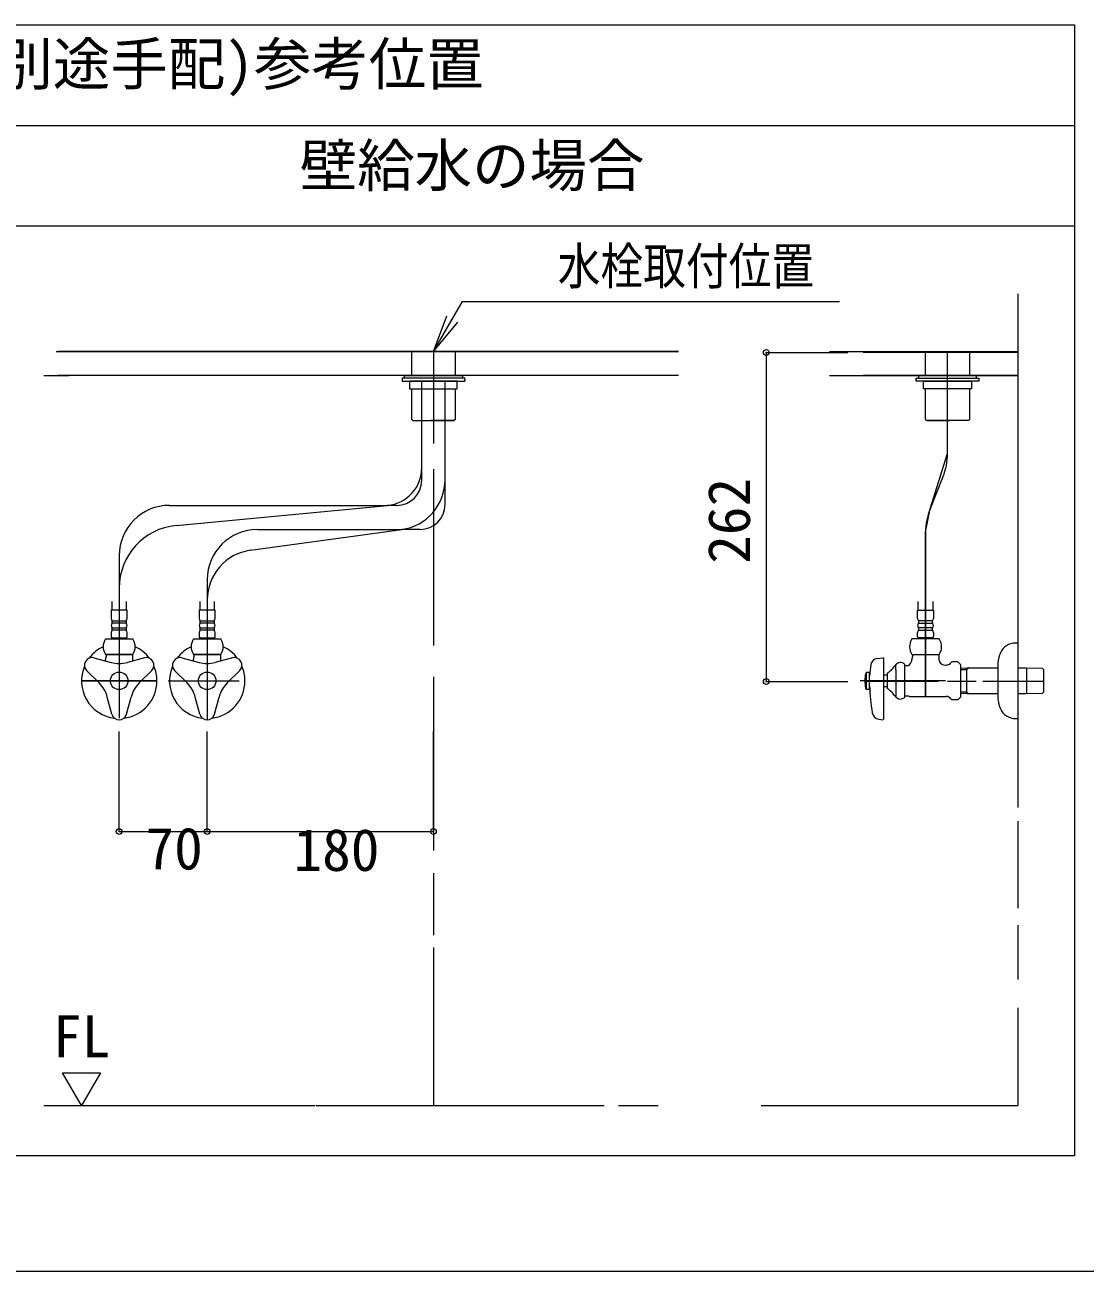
# Model space of a CAD drawing. Units: millimetres, scale not verified. Extents: x -1002 to 1009, y -687 to 676.
# Drawn here: x 352.2 to 721.2, y -687.1 to -253.2 of the extents above; entities that cross this region are included whole.
import ezdxf
from ezdxf.enums import TextEntityAlignment as Align

# ---------------------------------------------------------------- set-up
doc = ezdxf.new("R2010")
doc.units = ezdxf.units.MM
doc.header["$LTSCALE"] = 5
doc.header["$PDMODE"] = 32
doc.header["$PDSIZE"] = 2
doc.layers.add('F-0', color=7, linetype='Continuous', lineweight=15)
doc.styles.add('ＭＳ ゴシック', font='')
doc.styles.get('ＭＳ ゴシック').set_extended_font_data('MS Gothic')

msp = doc.modelspace()

# ---------------------------------------------------------------- linework, layer by layer
at = {"layer": 'F-0', "lineweight": 18}
for p, q in [((-26.198, -253.168), (717.552, -253.168)), ((-26.198, -288.168), (717.552, -288.168))]:
    msp.add_line(p, q, dxfattribs=at)
at = {"layer": 'F-0'}
for p, q in [((345.677, -323.168), (717.552, -323.168)), ((697.865, -346.793), (697.865, -367.194)), ((697.865, -346.793), (697.865, -411.012)), ((494.427, -366.918), (504.531, -349.418)), ((504.531, -349.418), (635.781, -349.418)), ((494.427, -366.918), (499.095, -354.458)), ((494.427, -366.918), (500.99, -355.552)), ((494.427, -366.918), (502.884, -356.645)), ((363.075, -366.918), (579.74, -366.918)), ((579.74, -366.918), (363.764, -366.918)), ((486.771, -366.918), (486.771, -375.231)), ((494.427, -366.942), (494.427, -398.956)), ((502.084, -375.231), (502.084, -366.918)), ((645.198, -367.194), (644.02, -367.194)), ((697.865, -367.194), (645.198, -367.194)), ((665.709, -375.231), (665.709, -366.918)), ((673.365, -402.345), (673.365, -366.918)), ((681.021, -366.918), (681.021, -375.231)), ((697.865, -367.194), (697.865, -392.037)), ((358.802, -375.231), (367.559, -375.231)), ((579.74, -375.231), (363.665, -375.231)), ((483.49, -376.106), (483.49, -377.2)), ((505.365, -376.106), (483.49, -376.106)), ((483.49, -377.2), (505.365, -377.2)), ((484.365, -375.231), (504.49, -375.231)), ((484.365, -376.106), (484.365, -375.231)), ((504.49, -376.106), (484.365, -376.106)), ((502.74, -377.2), (486.115, -377.2)), ((486.115, -377.2), (486.115, -379.825)), ((490.356, -407.386), (490.356, -377.085)), ((498.499, -411.498), (498.499, -377.239)), ((502.74, -379.825), (502.74, -377.2)), ((504.49, -375.231), (504.49, -376.106)), ((505.365, -377.2), (505.365, -376.106)), ((505.365, -376.762), (505.365, -377.2)), ((632.24, -375.231), (644.993, -375.231)), ((697.865, -375.231), (644.012, -375.231)), ((644.245, -375.231), (697.865, -375.231)), ((662.427, -377.2), (662.427, -376.106)), ((662.427, -376.106), (684.302, -376.106)), ((662.427, -376.762), (662.427, -377.2)), ((684.302, -377.2), (662.427, -377.2)), ((663.302, -375.231), (663.302, -376.106)), ((683.427, -375.231), (663.302, -375.231)), ((663.302, -376.106), (683.427, -376.106)), ((665.052, -377.2), (681.677, -377.2)), ((665.052, -379.825), (665.052, -377.2)), ((681.677, -377.2), (681.677, -379.825)), ((683.427, -376.106), (683.427, -375.231)), ((684.302, -376.106), (684.302, -377.2)), ((486.115, -379.825), (502.74, -379.825)), ((486.771, -379.825), (486.771, -390.5)), ((490.356, -407.386), (490.356, -379.825)), ((498.499, -411.498), (498.499, -379.825)), ((502.084, -390.5), (502.084, -379.825)), ((681.677, -379.825), (665.052, -379.825)), ((665.709, -390.5), (665.709, -379.825)), ((681.021, -379.825), (681.021, -390.5)), ((487.099, -390.828), (486.771, -390.5)), ((502.084, -390.5), (501.755, -390.828)), ((665.709, -390.5), (666.037, -390.828)), ((680.693, -390.828), (681.021, -390.5)), ((487.209, -390.937), (487.099, -390.828)), ((487.209, -390.937), (501.252, -390.937)), ((501.252, -390.937), (501.646, -390.937)), ((501.755, -390.828), (501.646, -390.937)), ((666.037, -390.828), (666.146, -390.937)), ((666.54, -390.937), (666.146, -390.937)), ((680.584, -390.937), (666.54, -390.937)), ((680.584, -390.937), (680.693, -390.828)), ((490.356, -411.702), (490.356, -407.386)), ((494.427, -407.809), (494.427, -469.288)), ((697.865, -406.13), (697.865, -423.109)), ((498.499, -420.084), (498.499, -411.498)), ((671.776, -410.53), (667.305, -421.61)), ((402.552, -420.452), (478.477, -420.452)), ((404.851, -427.471), (478.477, -420.452)), ((481.606, -420.452), (478.477, -420.452)), ((697.865, -418.839), (697.865, -435.443)), ((430.787, -436.087), (483.389, -428.834)), ((433.177, -428.834), (483.389, -428.834)), ((489.749, -428.834), (483.389, -428.834)), ((697.865, -428.564), (697.865, -520.686)), ((665.716, -429.795), (665.716, -487.012)), ((385.052, -437.952), (385.052, -449.248)), ((415.677, -446.334), (415.677, -453.423)), ((697.865, -444.693), (697.865, -525.643)), ((385.052, -449.248), (385.052, -494.572)), ((385.052, -449.248), (385.052, -494.572)), ((382.543, -453.889), (382.542, -456.912)), ((387.572, -456.912), (387.574, -453.889)), ((413.168, -453.889), (413.167, -456.912)), ((415.677, -453.423), (415.677, -495.106)), ((415.677, -453.423), (415.677, -495.106)), ((418.197, -456.912), (418.199, -453.889)), ((663.196, -456.912), (663.195, -453.889)), ((668.226, -453.889), (668.227, -456.912)), ((387.852, -456.912), (382.252, -456.912)), ((382.252, -456.912), (382.252, -459.865)), ((387.852, -459.865), (387.852, -456.912)), ((418.477, -456.912), (412.877, -456.912)), ((412.877, -456.912), (412.877, -459.865)), ((418.477, -459.865), (418.477, -456.912)), ((662.916, -456.912), (668.516, -456.912)), ((662.916, -459.865), (662.916, -456.912)), ((668.516, -456.912), (668.516, -459.865)), ((382.646, -460.631), (387.459, -460.631)), ((382.646, -461.506), (382.646, -460.631)), ((387.459, -461.506), (382.646, -461.506)), ((382.646, -463.037), (387.459, -463.037)), ((382.646, -463.912), (382.646, -463.037)), ((387.459, -463.912), (382.646, -463.912)), ((387.459, -460.631), (387.459, -461.506)), ((387.459, -463.037), (387.459, -463.912)), ((413.271, -460.631), (418.084, -460.631)), ((413.271, -461.506), (413.271, -460.631)), ((418.084, -461.506), (413.271, -461.506)), ((413.271, -463.037), (418.084, -463.037)), ((413.271, -463.912), (413.271, -463.037)), ((418.084, -463.912), (413.271, -463.912)), ((418.084, -460.631), (418.084, -461.506)), ((418.084, -463.037), (418.084, -463.912)), ((668.123, -460.631), (663.31, -460.631)), ((663.31, -460.631), (663.31, -461.506)), ((663.31, -461.506), (668.123, -461.506)), ((668.123, -463.037), (663.31, -463.037)), ((663.31, -463.037), (663.31, -463.912)), ((663.31, -463.912), (668.123, -463.912)), ((668.123, -461.506), (668.123, -460.631)), ((668.123, -463.912), (668.123, -463.037)), ((380.297, -466.975), (389.808, -466.975)), ((382.252, -464.678), (382.252, -466.1)), ((382.69, -466.537), (387.415, -466.537)), ((387.852, -466.1), (387.852, -464.678)), ((410.922, -466.975), (420.433, -466.975)), ((412.877, -464.678), (412.877, -466.1)), ((413.315, -466.537), (418.04, -466.537)), ((418.477, -466.1), (418.477, -464.678)), ((670.472, -466.975), (660.961, -466.975)), ((662.916, -466.1), (662.916, -464.678)), ((668.079, -466.537), (663.354, -466.537)), ((668.516, -464.678), (668.516, -466.1)), ((697.865, -468.418), (696.99, -468.418)), ((697.865, -468.418), (697.865, -494.537)), ((389.808, -472.356), (380.297, -472.356)), ((380.459, -472.356), (380.459, -473.236)), ((380.459, -472.356), (380.967, -472.356)), ((380.967, -472.356), (389.138, -472.356)), ((389.138, -472.356), (389.646, -472.356)), ((389.646, -472.356), (389.646, -473.236)), ((420.433, -472.356), (410.922, -472.356)), ((411.084, -472.356), (411.084, -473.236)), ((411.084, -472.356), (411.592, -472.356)), ((411.592, -472.356), (419.763, -472.356)), ((419.763, -472.356), (420.271, -472.356)), ((420.271, -472.356), (420.271, -473.236)), ((660.961, -472.356), (670.472, -472.356)), ((661.123, -472.356), (661.631, -472.356)), ((661.123, -472.356), (661.123, -473.236)), ((661.631, -472.356), (669.802, -472.356)), ((669.802, -472.356), (670.31, -472.356)), ((376.26, -473.539), (382.221, -475.136)), ((393.845, -473.539), (387.883, -475.136)), ((389.646, -473.236), (389.646, -473.887)), ((406.885, -473.539), (412.846, -475.136)), ((424.47, -473.539), (418.508, -475.136)), ((420.271, -473.236), (420.271, -473.887)), ((648.891, -473.755), (650.811, -473.485)), ((651.06, -473.701), (651.06, -494.854)), ((655.404, -477.748), (655.404, -475.818)), ((658.498, -487.262), (658.498, -475.825)), ((659.77, -476.293), (659.989, -476.075)), ((672.498, -476.075), (672.899, -476.075)), ((674.904, -474.976), (674.446, -475.434)), ((676.977, -474.976), (674.904, -474.976)), ((676.977, -474.976), (677.966, -475.965)), ((677.966, -487.121), (677.966, -475.965)), ((677.966, -477.108), (680.154, -477.061)), ((680.858, -477.037), (679.935, -477.57)), ((679.935, -477.061), (679.935, -486.025)), ((680.154, -477.061), (681.076, -477.037)), ((690.865, -476.204), (690.865, -486.883)), ((697.865, -477.037), (699.794, -477.037)), ((699.794, -477.037), (700.716, -477.061)), ((700.716, -477.061), (706.334, -477.182)), ((700.935, -477.57), (700.935, -477.061)), ((706.334, -477.182), (706.841, -477.717)), ((371.927, -481.543), (398.177, -481.543)), ((398.177, -481.543), (371.927, -481.543)), ((373.724, -477.931), (378.088, -482.295)), ((396.381, -477.931), (392.016, -482.295)), ((402.112, -481.543), (405.305, -481.543)), ((402.552, -481.543), (426.752, -481.543)), ((404.349, -477.931), (408.713, -482.295)), ((427.006, -477.931), (422.641, -482.295)), ((494.427, -480.109), (494.427, -540.605)), ((672.604, -481.543), (643.002, -481.543)), ((645.023, -478.481), (644.878, -479.028)), ((645.023, -478.481), (646.248, -478.481)), ((645.023, -478.481), (645.023, -484.606)), ((646.248, -484.606), (646.248, -478.481)), ((651.06, -479.465), (652.373, -479.465)), ((652.373, -478.918), (652.373, -484.168)), ((655.404, -477.748), (655.404, -485.339)), ((677.966, -477.623), (679.935, -477.575)), ((700.935, -486.025), (700.935, -477.57)), ((706.841, -477.718), (706.841, -477.717)), ((706.841, -477.934), (706.841, -477.718)), ((706.841, -485.153), (706.841, -477.934)), ((670.053, -481.795), (645.023, -481.795)), ((652.373, -483.621), (651.06, -483.621)), ((683.277, -481.795), (673.309, -481.795)), ((679.935, -485.512), (677.966, -485.464)), ((679.935, -485.517), (680.858, -486.05)), ((706.841, -481.795), (685.649, -481.795)), ((706.334, -485.905), (700.716, -486.025)), ((706.841, -485.369), (706.334, -485.905)), ((706.841, -485.368), (706.841, -485.153)), ((706.841, -485.369), (706.841, -485.368)), ((382.517, -493.16), (380.919, -487.198)), ((387.588, -493.16), (389.185, -487.198)), ((413.142, -493.16), (411.544, -487.198)), ((418.213, -493.16), (419.81, -487.198)), ((658.498, -486.793), (659.154, -486.793)), ((659.154, -486.793), (659.77, -486.793)), ((659.77, -486.793), (659.989, -487.012)), ((659.989, -487.012), (672.899, -487.012)), ((674.904, -488.111), (674.446, -487.653)), ((680.154, -486.025), (677.966, -485.979)), ((681.076, -486.05), (680.154, -486.025)), ((690.435, -486.05), (681.076, -486.05)), ((690.865, -486.05), (690.435, -486.05)), ((699.794, -486.05), (697.865, -486.05)), ((700.716, -486.025), (699.794, -486.05)), ((649.404, -494.873), (650.811, -495.071)), ((494.427, -510.603), (494.427, -538.145)), ((697.865, -530.409), (697.865, -560.721)), ((494.427, -548.474), (494.427, -570.14)), ((697.865, -566.631), (697.865, -585.58)), ((494.427, -574.409), (494.427, -629.418)), ((697.865, -595.417), (697.865, -629.418)), ((365.365, -618.052), (378.49, -618.052)), ((371.927, -629.418), (365.365, -618.052)), ((378.49, -618.052), (371.927, -629.418)), ((358.802, -629.418), (431.648, -629.418)), ((371.927, -629.418), (423.451, -629.418)), ((431.648, -629.418), (453.166, -629.418)), ((433.698, -629.418), (443.261, -629.418)), ((453.508, -629.418), (551.766, -629.418)), ((462.73, -629.418), (553.872, -629.418)), ((558.837, -629.418), (572.601, -629.418)), ((608.464, -629.418), (697.865, -629.418)), ((632.24, -629.418), (697.865, -629.418)), ((-1002.086, -687.064), (1002.034, -687.064))]:
    msp.add_line(p, q, dxfattribs=at)
at = {"layer": 'F-0', "color": 4, "lineweight": 9}
for p, q in [((610.279, -367.194), (610.279, -481.795)), ((610.279, -367.194), (638.609, -367.194)), ((610.279, -481.795), (638.609, -481.795)), ((385.052, -534.005), (385.052, -499.183)), ((415.677, -534.005), (415.677, -499.183)), ((494.427, -534.005), (494.427, -499.183)), ((385.052, -534.005), (415.677, -534.005)), ((415.677, -534.005), (494.427, -534.005))]:
    msp.add_line(p, q, dxfattribs=at)
at = {"layer": 'F-0', "lineweight": 18}
msp.add_lwpolyline([(717.552, -253.168), (717.552, -646.918), (345.677, -646.918)], dxfattribs=at)
at = {"layer": 'F-0'}
for points in [[(632.24, -366.918), (644.96, -366.918), (697.865, -366.918)], [(665.716, -487.012), (665.716, -429.795), (667.305, -421.61), (673.365, -402.345), (673.365, -366.918)], [(501.646, -390.937), (501.602, -390.937), (493.552, -390.937)], [(666.146, -390.937), (666.19, -390.937), (674.24, -390.937)], [(382.646, -466.537), (382.427, -466.756), (382.427, -466.975)], [(387.677, -466.975), (387.677, -466.756), (387.459, -466.537)], [(413.271, -466.537), (413.052, -466.756), (413.052, -466.975)], [(418.302, -466.975), (418.302, -466.756), (418.084, -466.537)], [(663.091, -466.975), (663.091, -466.756), (663.31, -466.537)], [(668.123, -466.537), (668.341, -466.756), (668.341, -466.975)], [(670.31, -472.356), (670.31, -473.236), (670.31, -473.887)], [(659.77, -476.293), (659.154, -476.293), (658.498, -476.293)], [(681.076, -477.037), (690.435, -477.037), (690.865, -477.037)], [(646.248, -484.606), (645.023, -484.606), (644.905, -484.168)], [(655.404, -485.339), (655.404, -487.012), (655.404, -487.158)], [(677.966, -487.121), (676.977, -488.111), (674.904, -488.111)], [(696.99, -494.668), (697.865, -494.668), (697.865, -494.537)]]:
    msp.add_lwpolyline(points, dxfattribs=at)
for centre in [(385.052, -481.543), (415.677, -481.543)]:
    msp.add_circle(centre, 3.062, dxfattribs=at)
for centre, radius, start, end in [((651.49, -402.345), 21.875, 338.02737, 0), ((477.231, -407.386), 13.125, 275.44583, 360), ((481.606, -411.702), 8.75, 270, 0), ((480.999, -411.498), 17.5, 277.84996, 0), ((402.552, -437.952), 17.5, 90, 180), ((489.749, -420.084), 8.75, 270, 0), ((687.591, -429.795), 21.875, 158.02737, 180), ((406.927, -449.248), 21.875, 95.44583, 180), ((433.177, -446.334), 17.5, 90, 180), ((433.177, -453.423), 17.5, 97.84996, 180), ((383.194, -459.865), 0.941, 180, 234.43222), ((386.911, -459.865), 0.941, 305.56778, 0), ((413.819, -459.865), 0.941, 180, 234.43222), ((417.536, -459.865), 0.941, 305.56778, 0), ((663.858, -459.865), 0.941, 180, 234.43222), ((667.575, -459.865), 0.941, 305.56778, 0), ((383.194, -462.271), 0.941, 125.56778, 234.43222), ((383.194, -464.678), 0.941, 125.56778, 180), ((386.911, -462.271), 0.941, 305.56778, 54.43222), ((386.911, -464.678), 0.941, 0, 54.43222), ((413.819, -462.271), 0.941, 125.56778, 234.43222), ((413.819, -464.678), 0.941, 125.56778, 180), ((417.536, -462.271), 0.941, 305.56778, 54.43222), ((417.536, -464.678), 0.941, 0, 54.43222), ((663.858, -462.271), 0.941, 125.56778, 234.43222), ((663.858, -464.678), 0.941, 125.56778, 180), ((667.575, -462.271), 0.941, 305.56778, 54.43222), ((667.575, -464.678), 0.941, 0, 54.43222), ((384.287, -469.665), 4.812, 146.00705, 213.99295), ((382.69, -466.1), 0.438, 180, 270), ((387.415, -466.1), 0.438, 270, 0), ((385.818, -469.665), 4.812, 326.00705, 33.99295), ((414.912, -469.665), 4.812, 146.00705, 213.99295), ((413.315, -466.1), 0.438, 180, 270), ((418.04, -466.1), 0.438, 270, 0), ((416.443, -469.665), 4.812, 326.00705, 33.99295), ((664.951, -469.665), 4.812, 146.00705, 213.99295), ((663.354, -466.1), 0.438, 180, 270), ((668.079, -466.1), 0.438, 270, 0), ((666.482, -469.665), 4.812, 326.00705, 33.99295), ((696.99, -474.106), 5.688, 90, 156.44354), ((385.052, -481.543), 13.125, 115.15066, 143.05689), ((385.052, -481.543), 13.125, 36.94311, 64.84934), ((415.677, -481.543), 13.125, 115.15066, 143.05689), ((415.677, -481.543), 13.125, 36.94311, 64.84934), ((701.802, -476.204), 10.938, 156.44354, 180), ((385.052, -481.543), 13.125, 156.94311, 263.05689), ((375.58, -476.075), 2.625, 75, 225), ((376.34, -473.236), 4.119, 340.64106, 0), ((385.052, -464.572), 10.938, 255, 285), ((391.834, -473.887), 2.188, 180, 199.83613), ((394.524, -476.075), 2.625, 315, 105), ((385.052, -481.543), 13.125, 0, 23.05689), ((415.677, -481.543), 13.125, 156.94311, 263.05689), ((406.205, -476.075), 2.625, 75, 225), ((406.965, -473.236), 4.119, 340.64106, 0), ((415.677, -464.572), 10.938, 255, 285), ((422.459, -473.887), 2.188, 180, 199.83613), ((425.149, -476.075), 2.625, 315, 105), ((415.677, -481.543), 13.125, 0, 23.05689), ((679.022, -481.384), 32.812, 170.40851, 177.22136), ((649.256, -476.354), 2.625, 98.00409, 170.40851), ((650.841, -473.701), 0.219, 0, 98.00409), ((646.507, -470.209), 10.5, 303.95919, 326.04081), ((656.966, -477.387), 2.188, 45.573, 143.1301), ((657.004, -473.236), 4.119, 316.4444, 0), ((672.498, -473.887), 2.188, 180, 270), ((672.899, -473.887), 2.188, 270, 315), ((385.052, -481.543), 13.125, 276.94311, 0), ((415.677, -481.543), 13.125, 276.94311, 0), ((655.523, -481.543), 10.938, 166.70293, 180), ((655.523, -481.543), 10.938, 180, 193.29707), ((370.354, -490.029), 10.938, 15, 45), ((399.75, -490.029), 10.938, 135, 165), ((400.979, -490.029), 10.938, 15, 45), ((430.375, -490.029), 10.938, 135, 165), ((655.523, -481.543), 10.938, 193.29707, 193.88654), ((711.873, -481.543), 65.648, 181.52753, 189.8029), ((646.507, -492.877), 10.5, 33.95919, 56.04081), ((656.966, -485.7), 2.188, 216.8699, 314.427), ((672.899, -489.2), 2.188, 45, 90), ((701.802, -486.883), 10.938, 180, 203.55646), ((385.052, -492.481), 2.625, 195, 345), ((415.677, -492.481), 2.625, 195, 345), ((649.77, -492.274), 2.625, 189.8029, 262), ((696.99, -488.981), 5.688, 203.55646, 270), ((650.841, -494.854), 0.219, 262, 0)]:
    msp.add_arc(centre, radius, start, end, dxfattribs=at)
at = {"layer": 'F-0', "color": 6}
for p in [(610.279, -367.194), (610.279, -481.795), (385.052, -534.005), (415.677, -534.005), (494.427, -534.005)]:
    msp.add_point(p, dxfattribs=at)

# ---------------------------------------------------------------- texts
at = {"layer": 'F-0', "style": 'ＭＳ ゴシック'}
for s, p in [('止水栓(別途手配)参考位置', (271.997, -278.484)), ('壁給水の場合', (447.882, -313.813)), ('70', (394.194, -551.635)), ('180', (445.714, -552.127)), ('FL', (361.996, -617.031))]:
    msp.add_text(s, height=14.66, dxfattribs=at).set_placement(p, align=Align.BOTTOM_LEFT)
at = {"layer": 'F-0', "style": 'ＭＳ ゴシック', "width": 0.85}
msp.add_text('水栓取付位置', height=12.83, dxfattribs=at).set_placement((537.681, -347.385), align=Align.BOTTOM_LEFT)
at = {"layer": 'F-0', "style": 'ＭＳ ゴシック'}
msp.add_text('262', height=14.66, rotation=90, dxfattribs=at).set_placement((608.984, -440.799), align=Align.BOTTOM_LEFT)

doc.saveas('drawing.dxf')
